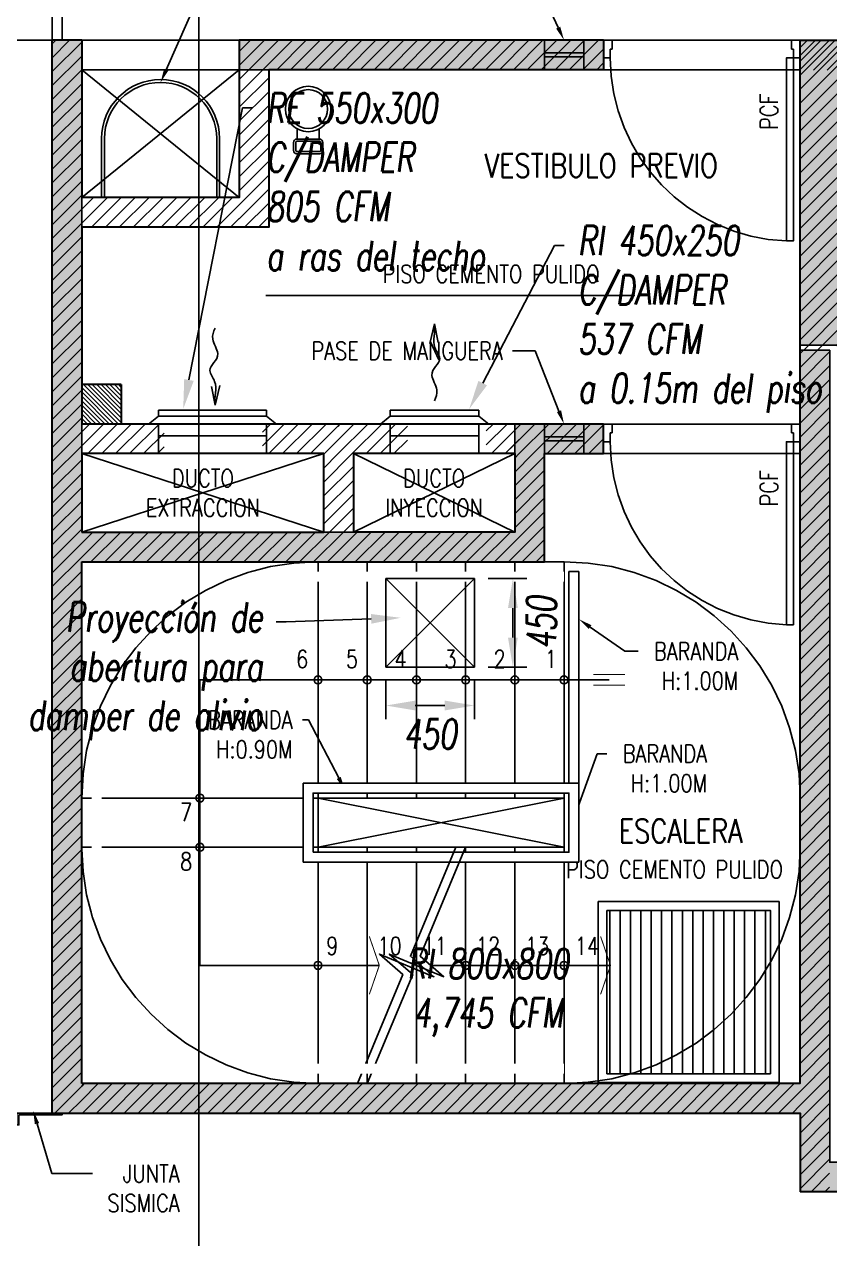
# Model space of a CAD drawing. Header units: millimetres. Extents: x -3 to 53, y -269 to 39.
# Drawn here: x 23.06 to 27.15, y -163.78 to -157.61 of the extents above; entities that cross this region are included whole.
import ezdxf
from ezdxf import colors
from ezdxf.entities.mleader import LeaderData, LeaderLine
from ezdxf.enums import TextEntityAlignment as Align
from ezdxf.math import Vec2, Vec3

# ---------------------------------------------------------------- set-up
doc = ezdxf.new("R2010")
doc.units = ezdxf.units.MM
doc.header["$LTSCALE"] = 15
doc.set_wipeout_variables(frame=1)
doc.header["$PDMODE"] = 67
doc.header["$PDSIZE"] = 0.1
doc.linetypes.add('CENTER', pattern=[2, 1.25, -0.25, 0.25, -0.25])
doc.linetypes.add('HIDDEN2', pattern=[0.1875, 0.125, -0.0625])
doc.layers.get('0').update_dxf_attribs({"color": 250})
doc.layers.get('DEFPOINTS').update_dxf_attribs({"color": 250})
for name, color, linetype in [('A-BARANDAS', 250, 'Continuous'), ('A-CORTE', 250, 'CENTER'), ('A-EST HATCH', 250, 'Continuous'), ('A-EST PLACAS', 250, 'Continuous'), ('A-EST VIGAS', 250, 'HIDDEN2'), ('A-HATCH', 250, 'Continuous'), ('A-LINEAS', 250, 'Continuous'), ('A-MOBILIARIO', 250, 'Continuous'), ('A-MURO BAJO', 251, 'Continuous'), ('A-PROYECCIONES', 250, 'HIDDEN2'), ('A-TEXTO-ACABADO PISO', 250, 'Continuous'), ('A-TEXTO-AMBIENTE', 252, 'Continuous'), ('A-TEXTO-INDICACIONES', 250, 'Continuous'), ('L-03_EQUIP-ACCES', 160, 'Continuous'), ('L-04_EQ-MED-CONT', 191, 'Continuous'), ('L-06_EQ-FIN-CONT', 141, 'Continuous'), ('L12 Texto', 12, 'Continuous'), ('L3 Equipos y Ductos', 160, 'Continuous'), ('L4 Linea mediana', 191, 'Continuous'), ('L5 Linea mediana segmentada', 191, 'HIDDEN2'), ('L6 Linea fina', 141, 'Continuous'), ('MURO CF 120', 250, 'Continuous'), ('MURO CF 60', 250, 'Continuous')]:
    doc.layers.add(name, color=color, linetype=linetype)
doc.layers.add('A-MUROS', color=252, linetype='Continuous', lineweight=30)
doc.styles.add('JNV ING', font='romans.shx', dxfattribs={"width": 0.7, "oblique": 8, "height": 0.15})
doc.styles.add('ROMANS', font='romans.shx', dxfattribs={"width": 0.8})
doc.styles.add('TXT_COTAS', font='romans.shx', dxfattribs={"width": 0.8})
doc.dimstyles.new('JNV ING.', dxfattribs={"dimtxt": 0.15, "dimasz": 0.15, "dimexe": 0.07, "dimexo": 0.07, "dimgap": 0.07, "dimtad": 2, "dimtoh": 1, "dimdec": 0, "dimlfac": 1000, "dimzin": 0, "dimdsep": 46, "dimtxsty": 'JNV ING', "dimcen": 3, "dimdle": 0.05, "dimclrd": 256, "dimclre": 256, "dimclrt": 12, "dimadec": 0, "dimazin": 0, "dimtfac": 1, "dimtdec": 0, "dimtix": 1, "dimtmove": 2, "dimatfit": 3, "dimfxl": 1, "dimtolj": 1, "dimtzin": 0, "dimarcsym": 0})
pattern_1 = [(45, (179.999406, -111.216353), (-0.035355339, 0.035355339), [])]

# ---------------------------------------------------------------- blocks, each defined once
blk = doc.blocks.new('flujo11')
at = {"layer": 'L6 Linea fina'}
for p, q in [((0, 0), (-0.0198, -0.0998)), ((0.0212, -0.0932), (0, 0))]:
    blk.add_line(p, q, dxfattribs=at)
blk.add_open_spline([(0, 0), (0.0064, -0.0434), (-0.016, -0.1047), (0.0608, -0.1905), (-0.0346, -0.24), (0.0373, -0.3312), (0.0223, -0.3717), (0.0156, -0.3896)], degree=3, knots=[0, 0, 0, 0, 0.0524684, 0.0807049, 0.1300475, 0.160067, 0.1839926, 0.1839926, 0.1839926, 0.1839926], dxfattribs=at)
blk = doc.blocks.new('TAF_55')
at = {"layer": 'L-03_EQUIP-ACCES', "ltscale": 1.5}
for p, q in [((-0.325, 0.06), (0.325, 0.06)), ((-0.275, 0), (-0.275, 0.06)), ((0.275, 0), (0.275, 0.06))]:
    blk.add_line(p, q, dxfattribs=at)
at = {"layer": 'L-04_EQ-MED-CONT', "ltscale": 1.5}
for p, q in [((-0.275, 0.1), (-0.325, 0.06)), ((-0.275, 0.1), (0.275, 0.1)), ((0.325, 0.06), (0.275, 0.1))]:
    blk.add_line(p, q, dxfattribs=at)
at = {"layer": 'L-06_EQ-FIN-CONT', "ltscale": 1.5}
for p, q in [((-0.275, 0.13), (0.275, 0.13)), ((-0.275, 0.1), (-0.275, 0.13)), ((0.275, 0.1), (0.275, 0.13))]:
    blk.add_line(p, q, dxfattribs=at)
blk = doc.blocks.new('TEXTO DUCTOS PT')
at = {"layer": 'A-TEXTO-INDICACIONES', "char_height": 0.09, "width": 0.4157, "attachment_point": 5, "style": 'ROMANS'}
for s, insert in [('\\pxsm1,qc,t16;DUCTO EXTRACCION', (22.615, -9.825, 0)), ('\\pxsm1,qc,t16;DUCTO INYECCION', (23.79, -9.825, 0))]:
    blk.add_mtext(s, dxfattribs=dict(at, insert=insert))
blk = doc.blocks.new('EST.P11')
at = {"layer": 'A-EST HATCH'}
h = blk.add_hatch(color=256, dxfattribs=at)
h.dxf.hatch_style = 1
h.paths.add_polyline_path([(27.6, 4.725), (37, 4.725), (37, 4.875), (33.45, 4.875), (33.45, 6.275), (33.25, 6.275), (33.25, 4.875), (30.35, 4.875), (30.35, 6.275), (30.2, 6.275), (30.2, 4.875), (27.8, 4.875), (27.8, 6.125), (29.45, 6.125), (29.45, 6.275), (27.175, 6.275), (27.175, 6.125), (27.6, 6.125)])
h.paths.add_polyline_path([(29, 1.975), (29, 2.125), (27.2, 2.125), (27.2, 3.375), (29.75, 3.375), (29.75, 1.975), (29.9, 1.975), (29.9, 3.375), (33.25, 3.375), (33.25, 1.975), (33.45, 1.975), (33.45, 3.375), (37, 3.375), (37, 3.525), (27, 3.525), (27, 1.975)])
h = blk.add_hatch(color=256, dxfattribs=at)
h.dxf.hatch_style = 1
h.paths.add_polyline_path([(27, 1.95), (27, -1.775), (23.35, -1.775), (23.35, 0.875), (25.7, 0.875), (25.7, 1.425), (26, 1.425), (26, 1.575), (25.55, 1.575), (25.55, 1.025), (23.35, 1.025), (23.35, 3.525), (23.2, 3.525), (23.2, -1.925), (27, -1.925), (27, -2.325), (27.85, -2.325), (27.85, -2.175), (27.15, -2.175), (27.15, 1.95)])
h.paths.add_polyline_path([(26, 3.525), (24.15, 3.525), (24.15, 3.375), (26, 3.375)], flags=17)
at = {"layer": 'A-EST PLACAS'}
for points in [[(27, 1.95), (27, -1.775), (23.35, -1.775), (23.35, 0.875), (25.7, 0.875), (25.7, 1.425), (26, 1.425), (26, 1.575), (25.55, 1.575), (25.55, 1.025), (23.35, 1.025), (23.35, 3.525), (23.2, 3.525), (23.2, -1.925), (27, -1.925), (27, -2.325), (27.85, -2.325), (27.85, -2.175), (27.15, -2.175), (27.15, 1.95)], [(26, 3.525), (24.15, 3.525), (24.15, 3.375), (26, 3.375)], [(29, 1.975), (29, 2.125), (27.2, 2.125), (27.2, 3.375), (29.75, 3.375), (29.75, 1.975), (29.9, 1.975), (29.9, 3.375), (33.25, 3.375), (33.25, 1.975), (33.45, 1.975), (33.45, 3.375), (37, 3.375), (37, 3.525), (27, 3.525), (27, 1.975)]]:
    blk.add_lwpolyline(points, close=True, dxfattribs=at)
at = {"layer": 'A-EST VIGAS'}
for p, q in [((23.2, 4.725), (23.2, 3.525)), ((24.15, 3.525), (23.35, 3.525)), ((26, 3.525), (27, 3.525)), ((24.15, 3.375), (23.35, 3.375)), ((26, 3.375), (27, 3.375)), ((25.55, 1.575), (23.35, 1.575)), ((26, 1.575), (27, 1.575)), ((24.58, 1.425), (23.35, 1.425)), ((24.58, 1.425, 0), (24.58, 1.025)), ((25.55, 1.425), (24.73, 1.425)), ((24.73, 1.425, 0), (24.73, 1.025)), ((26, 1.425), (27, 1.425))]:
    blk.add_line(p, q, dxfattribs=at)
at = {"layer": 'A-PROYECCIONES', "ltscale": 0.5}
for p, q in [((25.7, 3.525, 0), (25.7, 3.375, 0)), ((25.9, 3.525, 0), (25.9, 3.375, 0)), ((25.7, 3.46, 0), (25.9, 3.46, 0)), ((25.7, 3.44, 0), (25.9, 3.44, 0)), ((25.7, 1.575, 0), (25.7, 1.425, 0)), ((25.9, 1.575, 0), (25.9, 1.425, 0)), ((25.7, 1.51, 0), (25.9, 1.51, 0)), ((25.7, 1.49, 0), (25.9, 1.49, 0))]:
    blk.add_line(p, q, dxfattribs=at)
blk = doc.blocks.new('*U144')
for p, q in [((587.0593, -119.1569), (587.0593, -119.2302)), ((587.2193, -119.1569), (587.2193, -119.2302))]:
    blk.add_line(p, q)
for points in [[(587.2455, -119.2542), (587.2455, -119.313, -0.414214), (587.2215, -119.337), (587.057, -119.337, -0.414214), (587.033, -119.313), (587.033, -119.2542, -0.414214), (587.057, -119.2302), (587.2215, -119.2302, -0.414214)], [(587.2295, -119.2542), (587.2295, -119.313, -0.414214), (587.2215, -119.321), (587.057, -119.321, -0.414214), (587.049, -119.313), (587.049, -119.2542, -0.414214), (587.057, -119.2462), (587.2215, -119.2462, -0.414214)]]:
    blk.add_lwpolyline(points, format="xyb", close=True)
for radius in [0.1641, 0.1401]:
    blk.add_circle((587.1393, -119.0136), radius)
blk = doc.blocks.new('*U143')
for p, q in [((0.01, 0.955), (0.01, 1)), ((0.1, 0.965), (0.1, 1)), ((0.055, 0.955), (0.01, 0.955)), ((0.1, 0.965), (0.055, 0.965)), ((0.055, 0.955), (0.055, 0.965)), ((0.055, 0.045), (0.01, 0.045)), ((0.01, 0.045), (0.01, 0)), ((0.055, 0.045), (0.055, 0.035)), ((0.1, 0.035), (0.055, 0.035)), ((0.1, 0.035), (0.1, 0))]:
    blk.add_line(p, q)
blk.add_lwpolyline([(1.03, 0.07), (1.03, 0.035), (0.1, 0.035), (0.1, 0.07)], close=True)
at = {"linetype": 'HIDDEN2'}
blk.add_arc((0.0995, 0.0338), 0.9312, 2.23015, 89.96723, dxfattribs=at)
blk = doc.blocks.new('CIRC-superior')
at = {"layer": 'A-HATCH'}
h = blk.add_hatch(dxfattribs=at)
h.set_pattern_fill('ANSI31', color=256, scale=0.005)
h.set_pattern_definition([(45, (116.832914, -120.18627), (-0.0112253202, 0.0112253202), [])])
h.paths.add_polyline_path([(3.8, -7.15), (3.6, -7.15), (3.6, -6.95), (3.8, -6.95)])
for p, q in [((3.9, -5.2, 0), (3.9, -4, 0)), ((3.95, -5.2, 0), (4.13, -5.2))]:
    blk.add_line(p, q)
for points in [[(3.1, -6), (3.1, -5.7, -1), (3.7, -5.7), (3.7, -6)], [(3.115, -6), (3.115, -5.7, -1), (3.685, -5.7), (3.685, -6)]]:
    blk.add_lwpolyline(points, format="xyb")
blk.add_lwpolyline([(4.12, -10.66), (4.12, -10.71), (4.13, -10.71), (4.13, -10.65), (3.9, -10.65), (3.9, -10.66)], close=True)
at = {"layer": 'A-LINEAS', "linetype": 'Continuous'}
for p, q in [((1.6, -7.3, 0), (2.42, -7.7)), ((2.42, -7.3, 0), (1.6, -7.7)), ((2.57, -7.3, 0), (3.8, -7.7)), ((3.8, -7.3), (2.57, -7.7)), ((1.35, -9.05, 0), (2.6, -9.3, 0)), ((1.35, -9.3, 0), (2.6, -9.05, 0))]:
    blk.add_line(p, q, dxfattribs=at)
at = {"layer": 'A-LINEAS'}
blk.add_line((3.2, -8.45, 0), (1.1204, -8.45, 0), dxfattribs=at)
at = {"layer": 'A-LINEAS', "const_width": 0.005, "elevation": 0}
for points in [[(1.2008, -8.4228), (1.0401, -8.4228)], [(1.2008, -8.4771), (1.0401, -8.4771)], [(1.1646, -9.7526), (1.1138, -9.9), (1.1646, -10.0474)], [(2.3395, -9.7526), (2.2887, -9.9), (2.3395, -10.0474)]]:
    blk.add_lwpolyline(points, dxfattribs=at)
at = {"layer": 'A-LINEAS', "elevation": 0}
blk.add_lwpolyline([(2.2887, -9.9), (3.2, -9.9), (3.2, -8.45)], dxfattribs=at)
at = {"layer": 'A-LINEAS', "linetype": 'Continuous', "elevation": 0}
blk.add_lwpolyline([(1.1138, -9.9), (2.0278, -9.9)], dxfattribs=at)
at = {"layer": 'A-LINEAS', "linetype": 'Continuous'}
for centre in [(1.35, -8.45, 0), (1.6, -8.45, 0), (1.85, -8.45, 0), (2.1, -8.45, 0), (2.35, -8.45, 0), (2.6, -8.45, 0), (3.2, -9.05, 0), (3.2, -9.3, 0), (1.35, -9.9, 0), (1.35, -9.9, 0), (1.6, -9.9, 0), (1.85, -9.9, 0), (2.6, -9.9, 0)]:
    blk.add_circle(centre, 0.02, dxfattribs=at)
at = {"layer": 'A-MURO BAJO'}
for p, q in [((3.4, -7.7, 0), (3.8, -7.7, 0)), ((1.35, -9.05, 0), (1.35, -7.85, 0)), ((1.35, -7.85, 0), (1.45, -7.85, 0)), ((1.6, -9.05, 0), (1.6, -7.85, 0)), ((1.85, -9.05, 0), (1.85, -7.85, 0)), ((2.1, -9.05, 0), (2.1, -7.85, 0)), ((2.35, -9.05, 0), (2.35, -7.85, 0)), ((2.6, -9.05, 0), (2.6, -7.85, 0)), ((1.35, -9.05, 0), (2.6, -9.05, 0)), ((1.35, -9.3, 0), (1.35, -9.05, 0)), ((2.35, -9.05, 0), (3.8, -9.05, 0)), ((2.6, -9.3, 0), (2.6, -9.05, 0)), ((1.35, -9.3, 0), (2.6, -9.3, 0)), ((1.35, -10.5, 0), (1.35, -9.3, 0)), ((1.6, -10.5, 0), (1.6, -9.3, 0)), ((1.85, -10.5, 0), (1.85, -9.3, 0)), ((2.1, -10.5, 0), (2.1, -9.3, 0)), ((2.35, -10.5, 0), (2.35, -9.3, 0)), ((2.6, -9.3, 0), (3.8, -9.3, 0)), ((2.6, -10.5, 0), (2.6, -9.3, 0))]:
    blk.add_line(p, q, dxfattribs=at)
at = {"layer": 'A-MUROS'}
for p, q in [((0.15, -10.5), (0.15, -5.2)), ((1.15, -5.2), (1.15, -5.35)), ((3.8, -5.2, 0), (3.95, -5.2, 0)), ((3.6, -6.95), (3.6, -7.15)), ((3.6, -6.95), (3.8, -6.95)), ((1.15, -7.3), (1.15, -7.15)), ((1.15, -7.15), (3.8, -7.15)), ((1.45, -7.3), (1.15, -7.3)), ((1.45, -7.85), (1.45, -7.3)), ((1.6, -7.3), (1.6, -7.7)), ((1.6, -7.3), (2.42, -7.3, 0)), ((2.42, -7.3), (2.42, -7.7)), ((2.57, -7.3), (3.8, -7.3)), ((2.57, -7.7), (2.57, -7.3)), ((3.8, -7.3), (3.8, -7.7)), ((1.6, -7.7), (2.42, -7.7)), ((1.6, -7.7), (2.42, -7.7)), ((3.8, -7.7), (2.57, -7.7)), ((3.8, -7.85), (1.45, -7.85)), ((3.8, -10.5), (3.8, -7.85)), ((0.15, -10.5), (3.8, -10.5)), ((3.95, -10.65), (0.15, -10.65))]:
    blk.add_line(p, q, dxfattribs=at)
for points in [[(1.15, -5.2), (3, -5.2), (3, -6), (3.8, -6)], [(3.8, -5.2), (3.8, -6)], [(3.95, -10.65), (3.95, -5.2)], [(1.15, -5.35), (2.85, -5.35), (2.85, -6.15), (3.8, -6.15)], [(3.8, -6.15), (3.8, -7.15)]]:
    blk.add_lwpolyline(points, dxfattribs=at)
at = {"layer": 'A-PROYECCIONES'}
for p, q in [((3.95, -5.2), (3.95, -4)), ((3, -5.2), (3.8, -5.2, 0))]:
    blk.add_line(p, q, dxfattribs=at)
blk.add_lwpolyline([(3, -6), (3.8, -5.35), (3, -5.35), (3.8, -6)], dxfattribs=at)
at = {"xscale": 0.7035271998764521, "yscale": 0.7035271998764521, "zscale": 0.7035271998764521}
blk.add_blockref('*U144', (-410.4184, 78.1793), dxfattribs=at)
at = {"layer": 'A-MOBILIARIO', "rotation": 270}
for p in [(0.15, -5.19, 0), (0.15, -7.14, 0)]:
    blk.add_blockref('*U143', p, dxfattribs=at)
blk.add_wipeout([(1.325, -9.325), (1.275, -9.375), (2.675, -9.375), (2.675, -8.975), (1.275, -8.975), (1.275, -9.375), (1.325, -9.325), (1.325, -9.025), (2.625, -9.025), (2.625, -9.325)]).translate(0, 0, 0).dxf.layer = 'A-BARANDAS'
at = {"layer": 'A-BARANDAS', "elevation": 0}
for points in [[(1.275, -8.975), (1.275, -9.375), (2.675, -9.375), (2.675, -8.975)], [(2.625, -9.325), (1.325, -9.325), (1.325, -9.025), (2.625, -9.025)]]:
    blk.add_lwpolyline(points, close=True, dxfattribs=at)
at = {"layer": 'A-LINEAS', "linetype": 'Continuous', "elevation": 0}
for points in [[(1.85, -9.3), (2.0808, -9.8538), (1.9615, -9.9577), (2.2385, -9.8423), (2.1192, -9.9461), (2.35, -10.5)], [(1.9, -9.3), (2.1308, -9.8538), (2.0115, -9.9577), (2.2885, -9.8423), (2.1692, -9.9461), (2.4, -10.5)]]:
    blk.add_lwpolyline(points, dxfattribs=at)
blk.add_wipeout([(1.35, -10.45), (1.35, -10.4), (1.35, -10.4), (3.7, -10.4), (3.7, -8.4529), (3.7, -7.95), (1.35, -7.95), (1.35, -7.9), (3.75, -7.9), (3.75, -8.4322), (3.75, -10.45)]).translate(0, 0, 0).dxf.layer = 'A-BARANDAS'
at = {"layer": 'A-PROYECCIONES'}
for centre, start, end in [((1.35, -9.05, 0), 90, 180), ((2.6, -9.05, 0), 0, 90), ((1.35, -9.3, 0), 180, 270), ((2.6, -9.3, 0), 270, 0)]:
    blk.add_arc(centre, 1.2, start, end, dxfattribs=at)
blk = doc.blocks.new('Cortes-Elev.')
at = {"layer": 'A-CORTE', "linetype": 'CENTER', "ltscale": 0.5}
for points in [[(23.945, 20.8306), (23.945, 37.8534)], [(-1.966, 27.2284), (51.8601, 27.2284)]]:
    blk.add_lwpolyline(points, dxfattribs=at)
blk = doc.blocks.new('*D146')
at = {"layer": 'DEFPOINTS', "color": 0, "transparency": 16777216}
for p in [(176.1956, -77.3779), (176.1956, -77.8279), (176.3914, -77.8279)]:
    blk.add_point(p, dxfattribs=at)
at = {"layer": 'L6 Linea fina', "lineweight": -2, "transparency": 16777216}
for p, q in [((176.2656, -77.3779), (176.4614, -77.3779)), ((176.3914, -77.5279), (176.3914, -77.6779)), ((176.2656, -77.8279), (176.4614, -77.8279))]:
    blk.add_line(p, q, dxfattribs=at)
at = {"layer": 'L6 Linea fina', "transparency": 16777216}
for points in [[(176.3664, -77.5279), (176.4164, -77.5279), (176.3914, -77.3779)], [(176.3664, -77.6779), (176.4164, -77.6779), (176.3914, -77.8279)]]:
    blk.add_solid(points, dxfattribs=at)
at = {"layer": 'L6 Linea fina', "color": 12, "transparency": 16777216, "insert": (176.5364, -77.6029), "char_height": 0.15, "attachment_point": 5, "rotation": 90, "style": 'JNV ING'}
blk.add_mtext('\\A1;450', dxfattribs=at)
blk = doc.blocks.new('*D145')
at = {"layer": 'DEFPOINTS', "color": 0, "transparency": 16777216}
for p in [(175.7456, -77.828), (176.1956, -77.828), (176.1956, -78.0231)]:
    blk.add_point(p, dxfattribs=at)
at = {"layer": 'L6 Linea fina', "lineweight": -2, "transparency": 16777216}
for p, q in [((175.7456, -77.898), (175.7456, -78.0931)), ((176.1956, -77.898), (176.1956, -78.0931)), ((175.8956, -78.0231), (176.0456, -78.0231))]:
    blk.add_line(p, q, dxfattribs=at)
at = {"layer": 'L6 Linea fina', "transparency": 16777216}
for points in [[(175.8956, -77.9981), (175.8956, -78.0481), (175.7456, -78.0231)], [(176.0456, -77.9981), (176.0456, -78.0481), (176.1956, -78.0231)]]:
    blk.add_solid(points, dxfattribs=at)
at = {"layer": 'L6 Linea fina', "color": 12, "transparency": 16777216, "insert": (175.9706, -78.1681), "char_height": 0.15, "attachment_point": 5, "style": 'JNV ING'}
blk.add_mtext('\\A1;450', dxfattribs=at)
blk = doc.blocks.new('Vent. Vest G')
at = {"layer": 'L-03_EQUIP-ACCES', "ltscale": 1.5}
for p, q in [((-0.8335, 0.15, 0), (-0.2835, 0.15, 0)), ((-0.7835, 0.09, 0), (-0.7835, 0.15, 0)), ((-0.3335, 0.09, 0), (-0.3335, 0.15, 0))]:
    blk.add_line(p, q, dxfattribs=at)
at = {"layer": 'L-04_EQ-MED-CONT', "ltscale": 1.5}
for p, q in [((-0.7835, 0.19, 0), (-0.8335, 0.15, 0)), ((-0.7835, 0.19, 0), (-0.3335, 0.19, 0)), ((-0.2835, 0.15, 0), (-0.3335, 0.19, 0))]:
    blk.add_line(p, q, dxfattribs=at)
at = {"layer": 'L-06_EQ-FIN-CONT', "ltscale": 1.5}
for p, q in [((-0.7835, 0.22, 0), (-0.3335, 0.22, 0)), ((-0.7835, 0.19, 0), (-0.7835, 0.22, 0)), ((-0.3335, 0.19, 0), (-0.3335, 0.22, 0))]:
    blk.add_line(p, q, dxfattribs=at)
at = {"layer": 'L3 Equipos y Ductos', "elevation": 0}
for points in [[(-1.9619, 0.09), (-1.4119, 0.09)], [(-0.7835, 0.09), (-0.3335, 0.09)]]:
    blk.add_lwpolyline(points, dxfattribs=at)
at = {"layer": 'L4 Linea mediana', "elevation": 0}
for points in [[(-1.9619, 0.15), (-1.9619, 0)], [(-1.4119, 0.15), (-1.4119, 0)], [(-0.7835, 0.15), (-0.7835, 0)], [(-0.3335, 0.15), (-0.3335, 0)]]:
    blk.add_lwpolyline(points, dxfattribs=at)
at = {"layer": 'L3 Equipos y Ductos'}
for p, rotation in [((-1.6738, 0.2463, 0), 177.7077173645967), ((-0.5585, 0.6582, 0), 357.7077173643117)]:
    blk.add_blockref('flujo11', p, dxfattribs=dict(at, rotation=rotation))
at = {"layer": 'L6 Linea fina', "xscale": -1}
blk.add_blockref('TAF_55', (-1.6869, 0.09, 0), dxfattribs=at)
at = {"layer": 'L6 Linea fina'}
ml = blk.add_multileader_mtext('Standard', dxfattribs=at)
ml.set_content('RE 550x300\\PC/DAMPER\\P805 CFM\\Pa ras del techo', color=12, style='JNV ING')
ml.set_leader_properties(color=256, linetype='ByLayer', lineweight=-1)
ml.build(insert=Vec2(0, 0))
ml.multileader.update_dxf_attribs({"dogleg_length": 0.05, "arrow_head_size": 0.15})
ctx = ml.context
ctx.base_point, ctx.char_height, ctx.arrow_head_size, ctx.landing_gap_size, ctx.plane_origin = Vec3(-1.4837, 1.7554, 0), 0.15, 0.15, 0.07, Vec3(0.3731, 0.1981, 0)
notes = []
notes.append((ctx, [(1, (1, 1, 0), (-1.5337, 1.7554, 0), (1, 0), 0.05, [(0, [(-1.8354, 0.2268, 0)], 0, [])])]))
ctx.mtext.insert, ctx.mtext.flow_direction = Vec3(-1.4137, 1.8304, 0), 5
ml = blk.add_multileader_mtext('Standard', dxfattribs=at)
ml.set_content('RI 450x250\\PC/DAMPER\\P537 CFM\\Pa 0.15m del piso', color=12, style='JNV ING')
ml.set_leader_properties(color=256, linetype='ByLayer', lineweight=-1)
ml.build(insert=Vec2(0, 0))
ml.multileader.update_dxf_attribs({"dogleg_length": 0.05, "arrow_head_size": 0.15})
ctx = ml.context
ctx.base_point, ctx.char_height, ctx.arrow_head_size, ctx.landing_gap_size, ctx.plane_origin = Vec3(0.1001, 1.057, 0), 0.15, 0.15, 0.07, Vec3(2.072, 0.2989, 0)
notes.append((ctx, [(1, (1, 1, 0), (0.0501, 1.057, 0), (1, 0), 0.05, [(0, [(-0.3831, 0.225, 0)], 0, [])])]))
ctx.mtext.insert, ctx.mtext.flow_direction = Vec3(0.1701, 1.157, 0), 5
for ctx, leaders in notes:
    for number, flags, end, landing, length, lines in leaders:
        leader = LeaderData()
        leader.index, (leader.has_last_leader_line, leader.has_dogleg_vector, leader.attachment_direction) = number, flags
        leader.last_leader_point, leader.dogleg_vector, leader.dogleg_length = Vec3(end), Vec3(landing), length
        for number, points, colour, breaks in lines:
            line = LeaderLine()
            line.index, line.vertices, line.color, line.breaks = number, Vec3.list(points), colors.encode_raw_color(colour), breaks
            leader.lines.append(line)
        ctx.leaders.append(leader)
blk = doc.blocks.new('A$C781be78b')
at = {"layer": 'L6 Linea fina'}
h = blk.add_hatch(dxfattribs=at)
h.set_pattern_fill('ANSI31', color=256, scale=0.0166, angle=45)
h.set_pattern_definition([(90, (-5317.517085, -1141.301834), (-0.052705, 3e-33), [])])
h.paths.add_polyline_path([(2.0891, -0.1168), (2.0891, -0.9468), (2.9191, -0.9468), (2.9191, -0.1168)])
at = {"layer": 'L4 Linea mediana'}
for points in [[(2.0448, -0.0725), (2.0448, -0.991), (2.9634, -0.991), (2.9634, -0.0725)], [(2.0891, -0.1168), (2.0891, -0.9468), (2.9191, -0.9468), (2.9191, -0.1168)]]:
    blk.add_lwpolyline(points, close=True, dxfattribs=at)
at = {"layer": 'L5 Linea mediana segmentada'}
blk.add_lwpolyline([(1.4152, 1.5689), (1.4152, 1.1189), (0.9652, 1.1189), (0.9652, 1.5689)], close=True, dxfattribs=at)
for points in [[(1.4152, 1.5689), (0.9652, 1.1189)], [(0.9652, 1.5689), (1.4152, 1.1189)]]:
    blk.add_lwpolyline(points, dxfattribs=at)
at = {"layer": 'L12 Texto', "ltscale": 1.5, "insert": (1.0245, -0.3125), "char_height": 0.15, "attachment_point": 1, "style": 'JNV ING'}
blk.add_mtext_dynamic_manual_height_columns('\\pxqc;RI 800x800\\P4,745 CFM', width=0.920954, gutter_width=0.75, heights=[0], dxfattribs=at)
at = {"layer": 'L6 Linea fina'}
dim = blk.add_linear_dim(base=(1.611, 1.1189), p1=(1.4152, 1.5689), p2=(1.4152, 1.1189), angle=90, dimstyle='JNV ING.', dxfattribs=at)
dim.commit()
dim.dimension.update_dxf_attribs({"geometry": '*D146', "text_midpoint": (1.756, 1.3439), "insert": (-174.7804, 78.9469)})
dim = blk.add_linear_dim(base=(1.4152, 0.9237), p1=(0.9652, 1.1189), p2=(1.4152, 1.1189), dimstyle='JNV ING.', dxfattribs=at)
dim.commit()
dim.dimension.update_dxf_attribs({"geometry": '*D145', "text_midpoint": (1.1902, 0.7787), "insert": (-174.7804, 78.9469)})
ml = blk.add_multileader_mtext('Standard', dxfattribs=at)
ml.set_content('Proyección de\\Pabertura para\\Pdamper de alivio', color=12, style='JNV ING')
ml.set_leader_properties(color=256, linetype='ByLayer', lineweight=-1)
ml.build(insert=Vec2(0, 0))
ml.multileader.update_dxf_attribs({"dogleg_length": 0.05, "arrow_head_size": 0.15})
ctx = ml.context
ctx.base_point, ctx.char_height, ctx.arrow_head_size, ctx.landing_gap_size, ctx.plane_origin = Vec3(-1.0779, 1.3486), 0.15, 0.15, 0.07, Vec3(1.0405, 1.3693)
ctx.text_align_type = 2
notes = []
notes.append((ctx, [(0, (1, 1, 0), (0.4591, 1.3486), (-1, 0), 0.05, [(0, [(1.0405, 1.3693)], 0, [])])]))
ctx.mtext.insert, ctx.mtext.alignment, ctx.mtext.flow_direction = Vec3(0.3391, 1.4486), 3, 5
for ctx, leaders in notes:
    for number, flags, end, landing, length, lines in leaders:
        leader = LeaderData()
        leader.index, (leader.has_last_leader_line, leader.has_dogleg_vector, leader.attachment_direction) = number, flags
        leader.last_leader_point, leader.dogleg_vector, leader.dogleg_length = Vec3(end), Vec3(landing), length
        for number, points, colour, breaks in lines:
            line = LeaderLine()
            line.index, line.vertices, line.color, line.breaks = number, Vec3.list(points), colors.encode_raw_color(colour), breaks
            leader.lines.append(line)
        ctx.leaders.append(leader)

msp = doc.modelspace()

# ---------------------------------------------------------------- linework, layer by layer
at = {"layer": 'A-MUROS'}
for p, q in [((27, -157.6893), (37, -157.6893)), ((27.85, -163.5393), (27, -163.5393))]:
    msp.add_line(p, q, dxfattribs=at)
msp.add_lwpolyline([(27, -163.1393), (27, -163.5393)], dxfattribs=at)

# ---------------------------------------------------------------- block references
at = {"layer": 'A-EST PLACAS'}
msp.add_blockref('EST.P11', (0, -161.2143), dxfattribs=at)
at = {"layer": 'A-TEXTO-INDICACIONES'}
msp.add_blockref('TEXTO DUCTOS PT', (1.35, -150.1643), dxfattribs=at)

# ---------------------------------------------------------------- texts
at = {"layer": 'A-TEXTO-ACABADO PISO', "char_height": 0.09, "attachment_point": 2, "rotation": 0.00002, "style": 'ROMANS'}
for insert in [(25.4292, -158.8322), (26.3613, -161.8567)]:
    msp.add_mtext_dynamic_manual_height_columns('PISO CEMENTO PULIDO', width=1.20225, gutter_width=12.5, heights=[0], dxfattribs=dict(at, insert=insert))
at = {"layer": 'A-TEXTO-AMBIENTE', "style": 'ROMANS', "width": 0.8}
for s, p in [('VESTIBULO PREVIO', (25.9886, -158.3863)), ('ESCALERA', (26.3929, -161.7666, 0))]:
    msp.add_text(s, height=0.12, dxfattribs=at).set_placement(p, align=Align.CENTER)
at = {"layer": 'A-TEXTO-INDICACIONES', "style": 'ROMANS', "width": 0.8}
for p in [(26.8862, -158.1455), (26.8862, -160.0584)]:
    msp.add_text('PCF', height=0.09, rotation=90, dxfattribs=at).set_placement(p)
for s, p in [('6', (24.4384, -160.8784)), ('5', (24.6918, -160.8784)), ('4', (24.9384, -160.8784)), ('3', (25.1918, -160.8784)), ('2', (25.4418, -160.8784)), ('1', (25.7021, -160.8784)), ('7', (23.8489, -161.6561)), ('8', (23.8489, -161.9061))]:
    msp.add_text(s, height=0.09, dxfattribs=at).set_placement(p)
for s, p in [('9', (24.6532, -162.3356)), ('10', (24.9752, -162.3356)), ('11', (25.2046, -162.3356)), ('12', (25.4752, -162.3356)), ('13', (25.7252, -162.3356)), ('14', (25.9786, -162.3356))]:
    msp.add_text(s, height=0.09, rotation=360, dxfattribs=at).set_placement(p, align=Align.RIGHT)

# ---------------------------------------------------------------- leaders
at = {"layer": 'A-TEXTO-INDICACIONES'}
ml = msp.add_multileader_mtext('Standard', dxfattribs=at)
ml.set_content('\\pxsm1,t16;ESCALERA \\PDE GATO', color=256, style='TXT_COTAS')
ml.set_leader_properties(color=256)
ml.build(insert=Vec2(0, 0))
ml.multileader.update_dxf_attribs({"dogleg_length": 0.05, "arrow_head_size": 0.07})
ctx = ml.context
ctx.base_point, ctx.char_height, ctx.arrow_head_size, ctx.landing_gap_size, ctx.plane_origin = Vec3(24.1081, -157.208, 0), 0.09, 0.07, 0.05, Vec3(25.4343, -157.9009, 0)
ctx.text_align_type = 2
notes = []
notes.append((ctx, [(1, (1, 1, 0), (24.0581, -157.208, 0), (1, 0), 0.05, [(0, [(23.75, -157.9043, 0)], 0, [])])]))
ctx.mtext.insert, ctx.mtext.width, ctx.mtext.defined_height, ctx.mtext.alignment, ctx.mtext.flow_direction = Vec3(24.6656, -157.163, 0), 1.055921, 0.3812, 3, 5
ml = msp.add_multileader_mtext('Standard', dxfattribs=at)
ml.set_content('\\pxsm1,t16;PASE DE MANGUERA', color=256, style='TXT_COTAS')
ml.set_leader_properties(color=256)
ml.build(insert=Vec2(0, 0))
ml.multileader.update_dxf_attribs({"dogleg_length": 0.05, "arrow_head_size": 0.07})
ctx = ml.context
ctx.base_point, ctx.char_height, ctx.arrow_head_size, ctx.landing_gap_size, ctx.plane_origin = Vec3(24.9057, -157.3759), 0.09, 0.07, 0.05, Vec3(25.9497, -157.5692)
ctx.text_align_type = 2
notes.append((ctx, [(0, (1, 1, 0), (25.6538, -157.3759), (-1, 0), 0.0995, [(0, [(25.7998, -157.6893)], 0, [])])]))
ctx.mtext.insert, ctx.mtext.width, ctx.mtext.defined_height, ctx.mtext.alignment, ctx.mtext.flow_direction = Vec3(25.5043, -157.3309), 1.050749, 0.4293, 3, 5
ml = msp.add_multileader_mtext('Standard', dxfattribs=at)
ml.set_content('\\pxsm1,t16;PASE DE MANGUERA', color=256, style='TXT_COTAS')
ml.set_leader_properties(color=256)
ml.build(insert=Vec2(0, 0))
ml.multileader.update_dxf_attribs({"dogleg_length": 0.05, "arrow_head_size": 0.07})
ctx = ml.context
ctx.base_point, ctx.char_height, ctx.arrow_head_size, ctx.landing_gap_size, ctx.plane_origin = Vec3(24.8899, -159.2674), 0.09, 0.07, 0.05, Vec3(25.9497, -159.9095)
ctx.text_align_type = 2
notes.append((ctx, [(0, (1, 1, 0), (25.6538, -159.2674), (-1, 0), 0.1154, [(0, [(25.7998, -159.6393)], 0, [])])]))
ctx.mtext.insert, ctx.mtext.width, ctx.mtext.defined_height, ctx.mtext.alignment, ctx.mtext.flow_direction = Vec3(25.4884, -159.2224), 1.050749, 0.4293, 3, 5
ml = msp.add_multileader_mtext('Standard', dxfattribs=at)
ml.set_content('\\pxsm1;BARANDA \\P\\pt16;H:1.00M', color=256, style='TXT_COTAS')
ml.set_leader_properties(color=256)
ml.build(insert=Vec2(0, 0))
ml.multileader.update_dxf_attribs({"dogleg_length": 0.05, "arrow_head_size": 0.07})
ctx = ml.context
ctx.base_point, ctx.char_height, ctx.arrow_head_size, ctx.landing_gap_size, ctx.plane_origin, ctx.plane_x_axis, ctx.plane_y_axis = Vec3(26.1763, -160.7937, 0), 0.09, 0.07, 0.05, Vec3(27.6785, -160.7417, 0), Vec3(1, -0.000005), Vec3(0.000005, 1)
ctx.text_align_type = 2
notes.append((ctx, [(1, (1, 1, 0), (26.1087, -160.7937, 0), (1, -0.000005), 0.0676, [(0, [(25.875, -160.6306, 0)], 0, [])])]))
ctx.mtext.insert, ctx.mtext.text_direction, ctx.mtext.rotation, ctx.mtext.width, ctx.mtext.defined_height, ctx.mtext.alignment, ctx.mtext.flow_direction = Vec3(26.6857, -160.7487, 0), Vec3(1, -0.000005), 6.283181, 1.149951, 0.8046, 3, 5
ml = msp.add_multileader_mtext('Standard', dxfattribs=at)
ml.set_content('\\pxsm1;BARANDA \\P\\pt16;H:0.90M', color=256, style='TXT_COTAS')
ml.set_leader_properties(color=256)
ml.build(insert=Vec2(0, 0))
ml.multileader.update_dxf_attribs({"dogleg_length": 0.05, "arrow_head_size": 0.07})
ctx = ml.context
ctx.base_point, ctx.char_height, ctx.arrow_head_size, ctx.landing_gap_size, ctx.plane_origin = Vec3(23.9116, -161.1419), 0.09, 0.07, 0.05, Vec3(24.6515, -161.5827)
ctx.text_align_type = 2
notes.append((ctx, [(0, (1, 1, 0), (24.5016, -161.1419), (-1, 0), 0.0306, [(0, [(24.6875, -161.4993)], 0, [])])]))
ctx.mtext.insert, ctx.mtext.width, ctx.mtext.defined_height, ctx.mtext.alignment, ctx.mtext.flow_direction = Vec3(24.421, -161.0969), 1.149951, 0.8046, 3, 5
ml = msp.add_multileader_mtext('Standard', dxfattribs=at)
ml.set_content('\\pxsm1;BARANDA \\P\\pt16;H:1.00M', color=256, style='TXT_COTAS')
ml.set_leader_properties(color=256)
ml.build(insert=Vec2(0, 0))
ml.multileader.update_dxf_attribs({"dogleg_length": 0.05, "arrow_head_size": 0.07})
ctx = ml.context
ctx.base_point, ctx.char_height, ctx.arrow_head_size, ctx.landing_gap_size, ctx.plane_origin, ctx.plane_x_axis, ctx.plane_y_axis = Vec3(26.0178, -161.3139), 0.09, 0.07, 0.05, Vec3(25.8179, -160.8731), Vec3(1, 0.000005), Vec3(-0.000005, 1)
ctx.text_align_type = 2
notes.append((ctx, [(0, (1, 1, 0), (25.9678, -161.3139), (1, 0.000005), 0.05, [(0, [(25.8388, -161.6712)], 0, [])])]))
ctx.mtext.insert, ctx.mtext.text_direction, ctx.mtext.rotation, ctx.mtext.width, ctx.mtext.defined_height, ctx.mtext.alignment, ctx.mtext.flow_direction = Vec3(26.5272, -161.2689), Vec3(1, 0.000005), 0.000005, 0.564856, 0.8046, 3, 5
ml = msp.add_multileader_mtext('Standard', dxfattribs=at)
ml.set_content('\\pxsm1,t16;JUNTA \\PSISMICA', color=256, style='TXT_COTAS')
ml.set_leader_properties(color=256)
ml.build(insert=Vec2(0, 0))
ml.multileader.update_dxf_attribs({"dogleg_length": 0.05, "arrow_head_size": 0.07})
ctx = ml.context
ctx.base_point, ctx.char_height, ctx.arrow_head_size, ctx.landing_gap_size, ctx.plane_origin = Vec3(23.4032, -163.4468), 0.09, 0.07, 0.05, Vec3(24.1169, -164.0302)
ctx.text_align_type = 2
notes.append((ctx, [(1, (1, 1, 0), (23.1969, -163.4468), (1, 0), 0.2064, [(0, [(23.1025, -163.1264)], 0, [])])]))
ctx.mtext.insert, ctx.mtext.width, ctx.mtext.defined_height, ctx.mtext.alignment, ctx.mtext.flow_direction = Vec3(23.8475, -163.4018), 1.024058, 0.5146, 3, 5
for ctx, leaders in notes:
    for number, flags, end, landing, length, lines in leaders:
        leader = LeaderData()
        leader.index, (leader.has_last_leader_line, leader.has_dogleg_vector, leader.attachment_direction) = number, flags
        leader.last_leader_point, leader.dogleg_vector, leader.dogleg_length = Vec3(end), Vec3(landing), length
        for number, points, colour, breaks in lines:
            line = LeaderLine()
            line.index, line.vertices, line.color, line.breaks = number, Vec3.list(points), colors.encode_raw_color(colour), breaks
            leader.lines.append(line)
        ctx.leaders.append(leader)

# ---------------------------------------------------------------- next in the draw order: block references
at = {"xscale": -1}
msp.add_blockref('CIRC-superior', (27.15, -152.4893), dxfattribs=at)

# ---------------------------------------------------------------- next in the draw order: hatches: boundary and pattern name
at = {"layer": 'MURO CF 120'}
h = msp.add_hatch(dxfattribs=at)
h.set_pattern_fill('_USER', color=256, scale=0.05, angle=45, style=0, pattern_type=0)
h.set_pattern_definition(pattern_1)
h.paths.add_polyline_path([(23.3494, -157.6914), (23.1994, -157.6914), (23.1994, -163.1414), (23.3494, -163.1414)])
h = msp.add_hatch(dxfattribs=at)
h.set_pattern_fill('_USER', color=256, scale=0.05, angle=45, style=0, pattern_type=0)
h.set_pattern_definition(pattern_1)
h.paths.add_polyline_path([(25.9994, -157.6913), (24.1494, -157.6914), (24.1494, -157.8414), (25.9994, -157.8413)])
h = msp.add_hatch(dxfattribs=at)
h.set_pattern_fill('_USER', color=256, scale=0.05, angle=45, style=0, pattern_type=0)
h.set_pattern_definition(pattern_1)
h.paths.add_polyline_path([(27.1994, -159.2414), (26.9994, -159.2414), (26.9994, -157.691), (27.1994, -157.6917)])
h = msp.add_hatch(dxfattribs=at)
h.set_pattern_fill('_USER', color=256, scale=0.05, angle=45, style=0, pattern_type=0)
h.set_pattern_definition(pattern_1)
h.paths.add_polyline_path([(24.2994, -158.6414), (24.1494, -158.6414), (24.1494, -157.8413), (24.2994, -157.8414)])
h = msp.add_hatch(dxfattribs=at)
h.set_pattern_fill('_USER', color=256, scale=0.05, angle=45, style=0, pattern_type=0)
h.set_pattern_definition(pattern_1)
h.paths.add_polyline_path([(24.1495, -158.4914), (23.3495, -158.4914), (23.3495, -158.6414), (24.1495, -158.6414)])
h = msp.add_hatch(dxfattribs=at)
h.set_pattern_fill('_USER', color=256, scale=0.05, angle=45, style=0, pattern_type=0)
h.set_pattern_definition(pattern_1)
h.paths.add_polyline_path([(26.9993, -159.2414), (27.1493, -159.2414), (27.1493, -163.5414), (26.9993, -163.5414)])
h = msp.add_hatch(dxfattribs=at)
h.set_pattern_fill('_USER', color=256, scale=0.05, angle=45, style=0, pattern_type=0)
h.set_pattern_definition(pattern_1)
h.paths.add_polyline_path([(23.3494, -159.6414), (23.7677, -159.6413), (23.7677, -159.7913), (23.3494, -159.7914)])
h = msp.add_hatch(dxfattribs=at)
h.set_pattern_fill('_USER', color=256, scale=0.05, angle=45, style=0, pattern_type=0)
h.set_pattern_definition(pattern_1)
h.paths.add_polyline_path([(24.2676, -159.6413), (25.005, -159.6414), (25.005, -159.7914), (24.2676, -159.7913)])
h = msp.add_hatch(dxfattribs=at)
h.set_pattern_fill('_USER', color=256, scale=0.05, angle=45, style=0, pattern_type=0)
h.set_pattern_definition(pattern_1)
h.paths.add_polyline_path([(24.2677, -159.6413), (24.6494, -159.6414), (24.6494, -159.7914), (24.2677, -159.7913)])
h = msp.add_hatch(dxfattribs=at)
h.set_pattern_fill('_USER', color=256, scale=0.05, angle=45, style=0, pattern_type=0)
h.set_pattern_definition(pattern_1)
h.paths.add_polyline_path([(24.6498, -159.6414), (25.005, -159.6414), (25.005, -159.7914), (24.6498, -159.7914)])
h = msp.add_hatch(dxfattribs=at)
h.set_pattern_fill('_USER', color=256, scale=0.05, angle=45, style=0, pattern_type=0)
h.set_pattern_definition(pattern_1)
h.paths.add_polyline_path([(25.405, -159.6413), (25.5494, -159.6413), (25.5494, -159.7913), (25.405, -159.7913)])
h = msp.add_hatch(dxfattribs=at)
h.set_pattern_fill('_USER', color=256, scale=0.05, angle=45, style=0, pattern_type=0)
h.set_pattern_definition(pattern_1)
h.paths.add_polyline_path([(25.405, -159.6414), (25.9994, -159.6413), (25.9994, -159.7913), (25.405, -159.7914)])
h = msp.add_hatch(dxfattribs=at)
h.set_pattern_fill('_USER', color=256, scale=0.05, angle=45, style=0, pattern_type=0)
h.set_pattern_definition(pattern_1)
h.paths.add_polyline_path([(25.5494, -159.6413), (25.9994, -159.6414), (25.9994, -159.7914), (25.5494, -159.7913)])
h = msp.add_hatch(dxfattribs=at)
h.set_pattern_fill('_USER', color=256, scale=0.05, angle=45, style=0, pattern_type=0)
h.set_pattern_definition(pattern_1)
h.paths.add_polyline_path([(24.5794, -159.7913), (24.7294, -159.7913), (24.7294, -160.1913), (24.5794, -160.1913)])
h = msp.add_hatch(dxfattribs=at)
h.set_pattern_fill('_USER', color=256, scale=0.05, angle=45, style=0, pattern_type=0)
h.set_pattern_definition(pattern_1)
h.paths.add_polyline_path([(25.5494, -159.7913), (25.6994, -159.7913), (25.6994, -160.3413), (25.5494, -160.3413)])
h = msp.add_hatch(dxfattribs=at)
h.set_pattern_fill('_USER', color=256, scale=0.05, angle=45, style=0, pattern_type=0)
h.set_pattern_definition(pattern_1)
h.paths.add_polyline_path([(23.3494, -160.1914), (25.5494, -160.1914), (25.5494, -160.3414), (23.3494, -160.3414)])
h = msp.add_hatch(dxfattribs=at)
h.set_pattern_fill('_USER', color=256, scale=0.05, angle=45, style=0, pattern_type=0)
h.set_pattern_definition(pattern_1)
h.paths.add_polyline_path([(23.3494, -162.9913), (26.9993, -162.9913), (26.9993, -163.1414), (23.3494, -163.1414)])
at = {"layer": 'MURO CF 60'}
h = msp.add_hatch(dxfattribs=at)
h.set_pattern_fill('_USER', color=256, scale=0.05, angle=45, pattern_type=0)
h.set_pattern_definition([(45, (359.999406, -111.216353), (-0.035355339, 0.035355339), [])])
h.paths.add_polyline_path([(30.6994, -157.6914), (26.9994, -157.6914), (26.9994, -157.8414), (30.6994, -157.8414)])

# ---------------------------------------------------------------- next in the draw order: linework, layer by layer
at = {"layer": 'A-BARANDAS', "elevation": 0}
msp.add_lwpolyline([(25.875, -160.3893), (25.825, -160.3893), (25.825, -161.4643), (25.875, -161.4643)], close=True, dxfattribs=at)

# ---------------------------------------------------------------- next in the draw order: block references
at = {"layer": 'A-CORTE'}
msp.add_blockref('Cortes-Elev.', (0, -186.2143), dxfattribs=at)
at = {"layer": 'L-03_EQUIP-ACCES'}
msp.add_blockref('Vent. Vest G', (25.7006, -159.7893, 0), dxfattribs=at)
at = {"layer": 'L4 Linea mediana'}
msp.add_blockref('A$C781be78b', (23.929, -161.993), dxfattribs=at)

doc.saveas('drawing.dxf')
